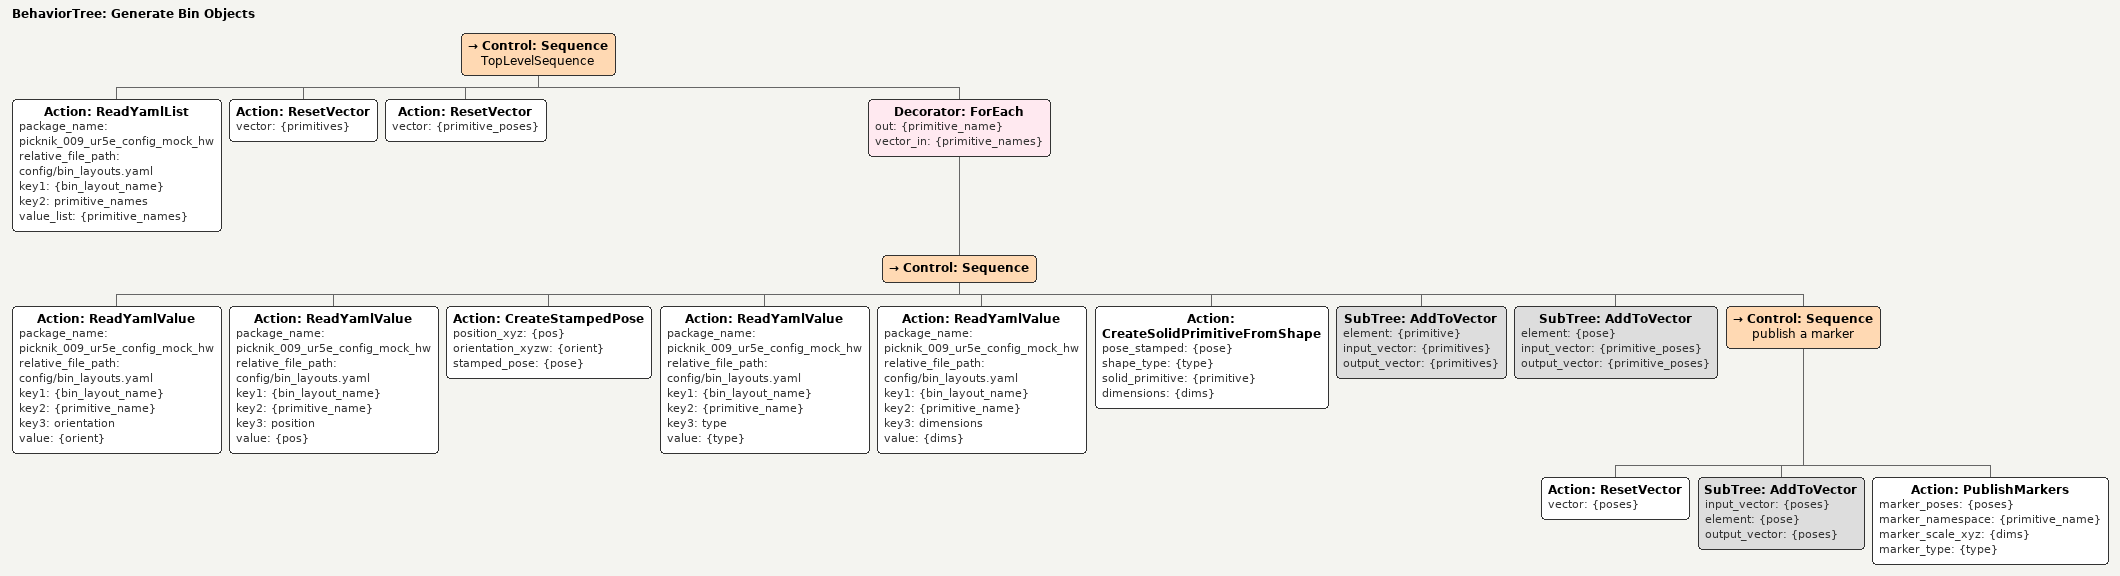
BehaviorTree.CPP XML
<?xml version="1.0" encoding="UTF-8" ?>
<root BTCPP_format="4" main_tree_to_execute="Generate Bin Objects">
  <BehaviorTree ID="Generate Bin Objects" _description="">
    <Control ID="Sequence" name="TopLevelSequence">
      <Action
        ID="ReadYamlList"
        package_name="picknik_009_ur5e_config_mock_hw"
        relative_file_path="config/bin_layouts.yaml"
        key1="{bin_layout_name}"
        key2="primitive_names"
        value_list="{primitive_names}"
      />
      <Action ID="ResetVector" vector="{primitives}" />
      <Action ID="ResetVector" vector="{primitive_poses}" />
      <Decorator
        ID="ForEach"
        out="{primitive_name}"
        vector_in="{primitive_names}"
      >
        <Control ID="Sequence">
          <Action
            ID="ReadYamlValue"
            package_name="picknik_009_ur5e_config_mock_hw"
            relative_file_path="config/bin_layouts.yaml"
            key1="{bin_layout_name}"
            key2="{primitive_name}"
            key3="orientation"
            value="{orient}"
          />
          <Action
            ID="ReadYamlValue"
            package_name="picknik_009_ur5e_config_mock_hw"
            relative_file_path="config/bin_layouts.yaml"
            key1="{bin_layout_name}"
            key2="{primitive_name}"
            key3="position"
            value="{pos}"
          />
          <Action
            ID="CreateStampedPose"
            position_xyz="{pos}"
            orientation_xyzw="{orient}"
            stamped_pose="{pose}"
          />
          <Action
            ID="ReadYamlValue"
            package_name="picknik_009_ur5e_config_mock_hw"
            relative_file_path="config/bin_layouts.yaml"
            key1="{bin_layout_name}"
            key2="{primitive_name}"
            key3="type"
            value="{type}"
          />
          <Action
            ID="ReadYamlValue"
            package_name="picknik_009_ur5e_config_mock_hw"
            relative_file_path="config/bin_layouts.yaml"
            key1="{bin_layout_name}"
            key2="{primitive_name}"
            key3="dimensions"
            value="{dims}"
          />
          <Action
            ID="CreateSolidPrimitiveFromShape"
            pose_stamped="{pose}"
            shape_type="{type}"
            solid_primitive="{primitive}"
            dimensions="{dims}"
          />
          <SubTree
            ID="AddToVector"
            element="{primitive}"
            input_vector="{primitives}"
            output_vector="{primitives}"
          />
          <SubTree
            ID="AddToVector"
            element="{pose}"
            input_vector="{primitive_poses}"
            output_vector="{primitive_poses}"
          />
          <Control ID="Sequence" name="publish a marker">
            <Action ID="ResetVector" vector="{poses}" />
            <SubTree
              ID="AddToVector"
              input_vector="{poses}"
              element="{pose}"
              output_vector="{poses}"
            />
            <Action
              ID="PublishMarkers"
              marker_poses="{poses}"
              marker_namespace="{primitive_name}"
              marker_scale_xyz="{dims}"
              marker_type="{type}"
            />
          </Control>
        </Control>
      </Decorator>
    </Control>
  </BehaviorTree>
</root>
